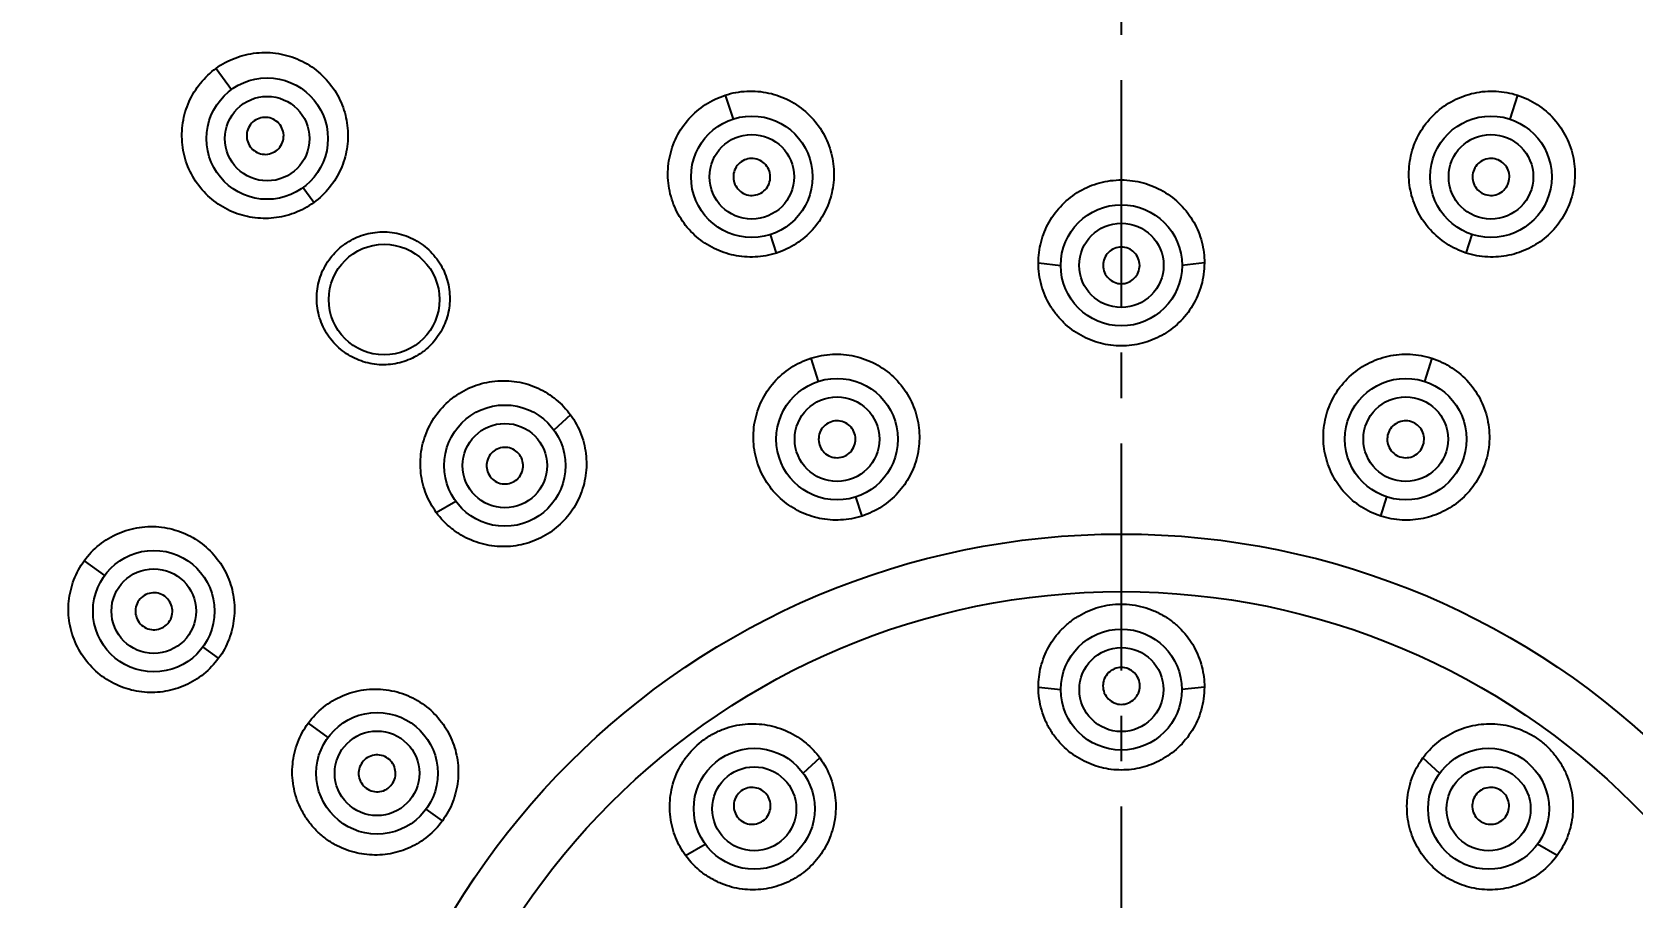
# Model space of a CAD drawing. Extents: x 0 to 1239, y 0 to 509.
# Drawn here: x 110.72 to 154.78, y 263.8 to 287.64 of the extents above; entities that cross this region are included whole.
import ezdxf

# ---------------------------------------------------------------- set-up
doc = ezdxf.new("R2010")
doc.units = 0
doc.header["$LTSCALE"] = 10
doc.header["$MEASUREMENT"] = 0
doc.header["$PDMODE"] = 3
doc.header["$PDSIZE"] = -10
doc.linetypes.add('CENTER', pattern=[2, 1.25, -0.25, 0.25, -0.25])
doc.layers.get('0').update_dxf_attribs({"linetype": 'CONTINUOUS'})
doc.layers.get('DEFPOINTS').update_dxf_attribs({"linetype": 'CONTINUOUS'})
doc.layers.add('CAXA3', color=7, linetype='CONTINUOUS', lineweight=25)
doc.styles.add('Daelim Dimension', font='')
doc.styles.get('Daelim Dimension').set_extended_font_data('NanumGothic')
doc.dimstyles.new('DEFAULT', dxfattribs={"dimscale": 2, "dimtxt": 2, "dimasz": 2, "dimexe": 0, "dimexo": 2, "dimgap": 1, "dimtad": 1, "dimdec": 1, "dimzin": 9, "dimdsep": 46, "dimtxsty": 'Daelim Dimension', "dimcen": 0.5, "dimclrd": 252, "dimclre": 252, "dimclrt": 3, "dimadec": 1, "dimazin": 0, "dimtfac": 1, "dimtdec": 1, "dimtix": 1, "dimtmove": 0, "dimatfit": 3, "dimfxl": 1, "dimtolj": 1, "dimtzin": 1, "dimlwd": 9, "dimlwe": 9, "dimarcsym": 0})

# ---------------------------------------------------------------- blocks, each defined once
blk = doc.blocks.new('*D3')
at = {"color": 5, "linetype": 'ByBlock', "lineweight": 9, "ltscale": 0.5, "transparency": 16777216}
for p, q in [((136.7, 302.709), (54.379, 302.709)), ((54.379, 298.709), (54.379, 207.083)), ((147.315, 203.083), (54.379, 203.083))]:
    blk.add_line(p, q, dxfattribs=at)
at = {"color": 5, "ltscale": 0.5, "transparency": 16777216}
for points in [[(53.713, 298.709), (55.046, 298.709), (54.379, 302.709)], [(53.713, 207.083), (55.046, 207.083), (54.379, 203.083)]]:
    blk.add_solid(points, dxfattribs=at)
at = {"layer": 'DEFPOINTS', "color": 0, "ltscale": 0.5, "transparency": 16777216}
for p in [(140.7, 302.709), (54.379, 203.083), (151.315, 203.083)]:
    blk.add_point(p, dxfattribs=at)
at = {"color": 7, "ltscale": 0.5, "transparency": 16777216, "insert": (47.588, 252.896), "char_height": 6, "attachment_point": 5, "rotation": 90, "style": 'Daelim Dimension'}
blk.add_mtext('\\A1;{\\H1.25x;\\C256;Ø}100', dxfattribs=at)

msp = doc.modelspace()

# ---------------------------------------------------------------- linework, layer by layer
at = {"color": 1, "linetype": 'CENTER', "ltscale": 0.5}
msp.add_line((140.7, 60.066), (140.7, 314.501), dxfattribs=at)
at = {"layer": 'CAXA3', "color": 7, "linetype": 'Continuous', "lineweight": 25}
for p, q in [((115.783, 286.643), (116.206, 286.062)), ((129.797, 285.905), (130.01, 285.247)), ((151.603, 285.905), (151.389, 285.247)), ((118.469, 282.947), (118.17, 283.358)), ((131.208, 281.559), (131.043, 282.067)), ((150.191, 281.559), (150.356, 282.067)), ((138.415, 281.286), (139.031, 281.219)), ((142.984, 281.286), (142.368, 281.219)), ((132.15, 278.662), (132.357, 278.024)), ((149.249, 278.662), (149.042, 278.024)), ((125.539, 277.102), (125.08, 276.686)), ((121.843, 274.416), (122.38, 274.724)), ((133.562, 274.317), (133.391, 274.842)), ((147.838, 274.317), (148.008, 274.842)), ((112.155, 273.087), (112.714, 272.681)), ((115.852, 270.402), (115.419, 270.716)), ((138.415, 269.609), (139.035, 269.54)), ((142.984, 269.609), (142.364, 269.54)), ((118.316, 268.611), (118.859, 268.217)), ((132.402, 267.656), (131.941, 267.235)), ((148.997, 267.656), (149.458, 267.236)), ((122.012, 265.926), (121.565, 266.251)), ((128.706, 264.97), (129.248, 265.279)), ((152.693, 264.97), (152.151, 265.279))]:
    msp.add_line(p, q, dxfattribs=at)
for centre, radius in [((140.7, 252.349), 49.244), ((140.7, 252.349), 49.041), ((140.7, 252.349), 48.838), ((140.7, 252.349), 48.691), ((117.189, 284.708), 1.671), ((117.189, 284.708), 1.163), ((130.527, 283.657), 1.672), ((150.872, 283.657), 1.672), ((130.527, 283.657), 1.164), ((150.872, 283.657), 1.164), ((140.7, 281.219), 1.669), ((140.7, 281.219), 1.161), ((120.408, 280.277), 1.523), ((132.874, 276.433), 1.673), ((148.525, 276.433), 1.673), ((123.73, 275.705), 1.669), ((132.874, 276.433), 1.165), ((148.525, 276.433), 1.165), ((123.73, 275.705), 1.161), ((140.7, 252.349), 21.473), ((114.067, 271.699), 1.672), ((114.067, 271.699), 1.164), ((140.7, 252.349), 19.887), ((140.7, 269.54), 1.665), ((140.7, 269.54), 1.157), ((120.212, 267.234), 1.673), ((120.212, 267.234), 1.165), ((130.595, 266.257), 1.665), ((150.805, 266.257), 1.665), ((130.595, 266.257), 1.157), ((150.805, 266.257), 1.157)]:
    msp.add_circle(centre, radius, dxfattribs=at)
for radius, start, end in [(50.767, 283.066, 256.934), (50.361, 282.2813, 257.7187)]:
    msp.add_arc((140.7, 252.349), radius, start, end, dxfattribs=at)
for points, knots in [([(115.783, 286.643), (115.944, 286.76), (116.299, 286.953), (116.889, 287.094), (117.502, 287.076), (118.093, 286.895), (118.614, 286.564), (119.026, 286.111), (119.3, 285.576), (119.426, 284.999), (119.404, 284.415), (119.235, 283.853), (118.925, 283.344), (118.632, 283.065), (118.469, 282.947)], [0, 0, 0, 0, 0.59647, 1.19893, 1.806558, 2.419353, 3.034851, 3.642745, 4.238826, 4.822855, 5.400399, 5.976473, 6.56914, 7.175635, 7.175635, 7.175635, 7.175635]), ([(118.469, 282.947), (118.307, 282.829), (117.953, 282.637), (117.373, 282.498), (116.783, 282.511), (116.216, 282.672), (115.706, 282.973), (115.282, 283.401), (114.98, 283.934), (114.829, 284.533), (114.842, 285.149), (115.015, 285.736), (115.332, 286.251), (115.624, 286.527), (115.783, 286.643)], [0, 0, 0, 0, 0.602374, 1.192776, 1.776531, 2.358893, 2.944329, 3.540764, 4.149449, 4.764933, 5.376611, 5.982662, 6.58294, 7.175636, 7.175636, 7.175636, 7.175636]), ([(129.797, 285.905), (129.988, 285.967), (130.389, 286.041), (130.998, 285.99), (131.576, 285.779), (132.08, 285.422), (132.471, 284.944), (132.719, 284.387), (132.811, 283.795), (132.752, 283.209), (132.549, 282.662), (132.213, 282.181), (131.761, 281.794), (131.399, 281.621), (131.208, 281.559)], [0, 0, 0, 0, 0.604307, 1.210446, 1.819562, 2.432059, 3.047096, 3.652889, 4.246517, 4.827827, 5.405884, 5.984854, 6.57245, 7.175635, 7.175635, 7.175635, 7.175635]), ([(150.191, 281.559), (150.001, 281.621), (149.639, 281.794), (149.187, 282.179), (148.851, 282.66), (148.647, 283.209), (148.588, 283.796), (148.681, 284.389), (148.93, 284.947), (149.322, 285.425), (149.826, 285.781), (150.404, 285.99), (151.012, 286.04), (151.412, 285.966), (151.603, 285.905)], [0, 0, 0, 0, 0.601485, 1.188598, 1.768265, 2.347076, 2.929849, 3.52498, 4.132313, 4.748007, 5.35986, 5.968388, 6.573373, 7.175635, 7.175635, 7.175635, 7.175635]), ([(131.208, 281.559), (131.018, 281.497), (130.624, 281.425), (130.032, 281.471), (129.478, 281.663), (128.991, 281.987), (128.597, 282.426), (128.324, 282.961), (128.197, 283.559), (128.233, 284.176), (128.432, 284.761), (128.776, 285.269), (129.239, 285.667), (129.606, 285.843), (129.797, 285.905)], [0, 0, 0, 0, 0.601485, 1.188598, 1.768265, 2.347076, 2.929849, 3.52498, 4.132313, 4.748007, 5.35986, 5.968388, 6.573373, 7.175635, 7.175635, 7.175635, 7.175635]), ([(151.603, 285.905), (151.794, 285.843), (152.162, 285.666), (152.625, 285.267), (152.969, 284.757), (153.167, 284.172), (153.202, 283.556), (153.074, 282.959), (152.802, 282.426), (152.409, 281.987), (151.923, 281.663), (151.369, 281.471), (150.776, 281.424), (150.381, 281.497), (150.191, 281.559)], [0, 0, 0, 0, 0.604307, 1.210446, 1.819562, 2.432059, 3.047096, 3.652889, 4.246517, 4.827827, 5.405884, 5.984854, 6.57245, 7.175635, 7.175635, 7.175635, 7.175635]), ([(116.834, 285.197), (116.78, 285.158), (116.687, 285.058), (116.617, 284.867), (116.625, 284.663), (116.711, 284.478), (116.861, 284.339), (117.053, 284.268), (117.256, 284.276), (117.38, 284.333), (117.433, 284.372)], [0, 0, 0, 0, 0.199538, 0.399348, 0.599547, 0.800024, 1.000501, 1.200703, 1.400517, 1.600055, 1.600055, 1.600055, 1.600055]), ([(117.433, 284.372), (117.487, 284.411), (117.579, 284.511), (117.65, 284.702), (117.642, 284.906), (117.556, 285.092), (117.406, 285.23), (117.214, 285.301), (117.011, 285.293), (116.887, 285.236), (116.834, 285.197)], [0, 0, 0, 0, 0.199534, 0.399344, 0.599545, 0.800023, 1.000503, 1.200706, 1.400519, 1.600055, 1.600055, 1.600055, 1.600055]), ([(130.371, 284.137), (130.308, 284.117), (130.189, 284.051), (130.063, 283.891), (130.008, 283.695), (130.032, 283.492), (130.132, 283.314), (130.292, 283.188), (130.487, 283.133), (130.623, 283.149), (130.685, 283.169)], [0, 0, 0, 0, 0.199421, 0.398995, 0.598788, 0.798735, 0.998682, 1.198476, 1.398052, 1.597474, 1.597474, 1.597474, 1.597474]), ([(130.685, 283.169), (130.748, 283.19), (130.867, 283.256), (130.993, 283.416), (131.048, 283.612), (131.024, 283.815), (130.925, 283.992), (130.765, 284.119), (130.569, 284.174), (130.434, 284.158), (130.371, 284.137)], [0, 0, 0, 0, 0.199419, 0.398993, 0.598786, 0.798734, 0.998683, 1.198478, 1.398053, 1.597474, 1.597474, 1.597474, 1.597474]), ([(151.028, 284.137), (150.966, 284.158), (150.83, 284.174), (150.635, 284.119), (150.475, 283.992), (150.375, 283.815), (150.351, 283.612), (150.406, 283.416), (150.532, 283.256), (150.651, 283.19), (150.714, 283.169)], [0, 0, 0, 0, 0.199421, 0.398995, 0.598788, 0.798735, 0.998682, 1.198476, 1.398052, 1.597474, 1.597474, 1.597474, 1.597474]), ([(150.714, 283.169), (150.777, 283.149), (150.912, 283.133), (151.108, 283.188), (151.268, 283.314), (151.367, 283.492), (151.391, 283.695), (151.336, 283.891), (151.21, 284.051), (151.091, 284.117), (151.028, 284.137)], [0, 0, 0, 0, 0.199419, 0.398993, 0.598786, 0.798734, 0.998683, 1.198478, 1.398053, 1.597474, 1.597474, 1.597474, 1.597474]), ([(138.415, 281.286), (138.415, 281.478), (138.465, 281.869), (138.688, 282.423), (139.054, 282.909), (139.536, 283.283), (140.099, 283.518), (140.702, 283.597), (141.304, 283.516), (141.866, 283.281), (142.347, 282.907), (142.712, 282.422), (142.935, 281.869), (142.984, 281.478), (142.984, 281.286)], [0, 0, 0, 0, 0.577901, 1.173023, 1.776991, 2.383994, 2.988067, 3.591369, 4.191653, 4.794616, 5.401292, 6.004226, 6.598466, 7.175637, 7.175637, 7.175637, 7.175637]), ([(119.328, 281.807), (119.465, 281.903), (119.774, 282.063), (120.292, 282.165), (120.828, 282.113), (121.329, 281.908), (121.749, 281.568), (122.05, 281.126), (122.211, 280.625), (122.227, 280.107), (122.1, 279.609), (121.846, 279.172), (121.606, 278.938), (121.475, 278.841)], [0, 0, 0, 0, 0.501509, 1.032948, 1.566612, 2.10134, 2.637246, 3.169124, 3.690039, 4.200935, 4.70773, 5.21523, 5.704247, 5.704247, 5.704247, 5.704247]), ([(121.445, 278.819), (121.313, 278.725), (121.018, 278.569), (120.525, 278.462), (120.013, 278.494), (119.525, 278.668), (119.097, 278.975), (118.768, 279.398), (118.573, 279.902), (118.532, 280.441), (118.648, 280.968), (118.905, 281.431), (119.153, 281.676), (119.287, 281.777)], [0, 0, 0, 0, 0.485662, 0.992451, 1.499259, 2.009705, 2.531144, 3.063782, 3.599682, 4.134735, 4.668313, 5.200107, 5.704232, 5.704232, 5.704232, 5.704232]), ([(140.7, 281.722), (140.634, 281.722), (140.502, 281.696), (140.334, 281.584), (140.222, 281.416), (140.183, 281.218), (140.222, 281.02), (140.334, 280.853), (140.502, 280.74), (140.634, 280.714), (140.7, 280.714)], [0, 0, 0, 0, 0.197664, 0.395395, 0.593223, 0.791118, 0.989013, 1.186841, 1.384573, 1.582237, 1.582237, 1.582237, 1.582237]), ([(140.7, 280.714), (140.765, 280.714), (140.898, 280.74), (141.065, 280.853), (141.177, 281.02), (141.216, 281.218), (141.177, 281.416), (141.065, 281.584), (140.898, 281.696), (140.765, 281.722), (140.7, 281.722)], [0, 0, 0, 0, 0.197663, 0.395394, 0.593222, 0.791118, 0.989013, 1.186842, 1.384573, 1.582237, 1.582237, 1.582237, 1.582237]), ([(142.984, 281.286), (142.984, 281.078), (142.927, 280.666), (142.683, 280.099), (142.306, 279.625), (141.826, 279.269), (141.278, 279.05), (140.697, 278.976), (140.115, 279.051), (139.569, 279.271), (139.171, 279.568), (138.905, 279.862), (138.733, 280.11), (138.595, 280.379), (138.458, 280.766), (138.415, 281.078), (138.415, 281.286)], [0, 0, 0, 0, 0.624324, 1.23325, 1.834735, 2.424899, 3.009578, 3.589918, 4.168796, 4.752726, 5.34219, 5.64201, 5.94377, 6.2453, 6.549959, 7.175631, 7.175631, 7.175631, 7.175631]), ([(133.562, 274.317), (133.372, 274.255), (132.98, 274.183), (132.392, 274.228), (131.842, 274.415), (131.358, 274.733), (130.963, 275.166), (130.685, 275.697), (130.552, 276.294), (130.582, 276.913), (130.777, 277.503), (131.12, 278.017), (131.585, 278.421), (131.956, 278.6), (132.15, 278.662)], [0, 0, 0, 0, 0.600227, 1.182492, 1.755869, 2.32901, 2.907518, 3.50138, 4.109205, 4.727939, 5.342125, 5.95429, 6.564368, 7.175634, 7.175634, 7.175634, 7.175634]), ([(132.15, 278.662), (132.343, 278.725), (132.749, 278.799), (133.363, 278.745), (133.944, 278.53), (134.448, 278.167), (134.835, 277.684), (135.078, 277.123), (135.165, 276.533), (135.101, 275.951), (134.896, 275.41), (134.563, 274.935), (134.113, 274.551), (133.752, 274.379), (133.562, 274.317)], [0, 0, 0, 0, 0.611797, 1.222667, 1.83536, 2.450572, 3.068576, 3.6748, 4.267121, 4.844062, 5.416435, 5.989218, 6.572571, 7.175634, 7.175634, 7.175634, 7.175634]), ([(147.838, 274.317), (147.648, 274.379), (147.288, 274.55), (146.839, 274.932), (146.504, 275.407), (146.299, 275.949), (146.234, 276.532), (146.321, 277.124), (146.565, 277.686), (146.953, 278.169), (147.457, 278.531), (148.037, 278.745), (148.651, 278.799), (149.056, 278.725), (149.249, 278.662)], [0, 0, 0, 0, 0.600227, 1.182492, 1.755869, 2.32901, 2.907518, 3.50138, 4.109205, 4.727939, 5.342125, 5.95429, 6.564368, 7.175634, 7.175634, 7.175634, 7.175634]), ([(149.249, 278.662), (149.443, 278.599), (149.814, 278.421), (150.28, 278.016), (150.623, 277.501), (150.817, 276.911), (150.847, 276.293), (150.714, 275.696), (150.437, 275.167), (150.043, 274.734), (149.56, 274.417), (149.011, 274.228), (148.421, 274.182), (148.028, 274.255), (147.838, 274.317)], [0, 0, 0, 0, 0.611797, 1.222667, 1.83536, 2.450572, 3.068576, 3.6748, 4.267121, 4.844062, 5.416435, 5.989218, 6.572571, 7.175634, 7.175634, 7.175634, 7.175634]), ([(121.843, 274.416), (121.73, 274.572), (121.54, 274.917), (121.395, 275.496), (121.405, 276.103), (121.575, 276.688), (121.891, 277.209), (122.33, 277.627), (122.864, 277.917), (123.456, 278.059), (124.068, 278.04), (124.65, 277.862), (125.157, 277.544), (125.426, 277.257), (125.539, 277.102)], [0, 0, 0, 0, 0.577293, 1.171779, 1.775106, 2.381388, 2.984012, 3.585215, 4.186187, 4.789256, 5.397212, 6.005586, 6.598895, 7.175637, 7.175637, 7.175637, 7.175637]), ([(125.539, 277.102), (125.661, 276.934), (125.858, 276.567), (125.993, 275.965), (125.967, 275.36), (125.788, 274.79), (125.474, 274.291), (125.047, 273.89), (124.532, 273.609), (123.96, 273.465), (123.464, 273.471), (123.076, 273.552), (122.791, 273.652), (122.521, 273.789), (122.183, 274.021), (121.965, 274.248), (121.843, 274.416)], [0, 0, 0, 0, 0.624332, 1.23331, 1.834834, 2.424875, 3.008856, 3.588087, 4.168182, 4.752678, 5.342209, 5.642028, 5.943776, 6.245289, 6.549936, 7.175631, 7.175631, 7.175631, 7.175631]), ([(132.718, 276.915), (132.655, 276.894), (132.536, 276.828), (132.41, 276.668), (132.355, 276.472), (132.379, 276.271), (132.478, 276.093), (132.638, 275.967), (132.834, 275.912), (132.969, 275.928), (133.031, 275.949)], [0, 0, 0, 0, 0.199289, 0.398595, 0.597925, 0.797272, 0.996619, 1.19595, 1.395256, 1.594545, 1.594545, 1.594545, 1.594545]), ([(133.031, 275.949), (133.094, 275.969), (133.213, 276.035), (133.339, 276.195), (133.394, 276.391), (133.37, 276.593), (133.271, 276.77), (133.111, 276.896), (132.916, 276.951), (132.78, 276.935), (132.718, 276.915)], [0, 0, 0, 0, 0.199289, 0.398595, 0.597925, 0.797272, 0.99662, 1.19595, 1.395256, 1.594545, 1.594545, 1.594545, 1.594545]), ([(148.682, 276.915), (148.619, 276.935), (148.484, 276.951), (148.288, 276.896), (148.128, 276.77), (148.029, 276.593), (148.005, 276.391), (148.06, 276.195), (148.186, 276.035), (148.305, 275.969), (148.368, 275.949)], [0, 0, 0, 0, 0.199289, 0.398595, 0.597925, 0.797272, 0.996619, 1.19595, 1.395256, 1.594545, 1.594545, 1.594545, 1.594545]), ([(148.368, 275.949), (148.43, 275.928), (148.566, 275.912), (148.761, 275.967), (148.921, 276.093), (149.02, 276.271), (149.044, 276.472), (148.989, 276.668), (148.863, 276.828), (148.744, 276.894), (148.682, 276.915)], [0, 0, 0, 0, 0.199289, 0.398595, 0.597925, 0.797272, 0.99662, 1.19595, 1.395256, 1.594545, 1.594545, 1.594545, 1.594545]), ([(123.434, 276.112), (123.381, 276.074), (123.289, 275.975), (123.22, 275.786), (123.228, 275.584), (123.312, 275.401), (123.461, 275.264), (123.65, 275.194), (123.851, 275.202), (123.974, 275.258), (124.027, 275.297)], [0, 0, 0, 0, 0.197664, 0.395395, 0.593223, 0.791118, 0.989013, 1.186841, 1.384573, 1.582237, 1.582237, 1.582237, 1.582237]), ([(124.027, 275.297), (124.08, 275.335), (124.171, 275.434), (124.241, 275.624), (124.233, 275.825), (124.149, 276.008), (124, 276.145), (123.811, 276.215), (123.61, 276.208), (123.487, 276.151), (123.434, 276.112)], [0, 0, 0, 0, 0.197663, 0.395394, 0.593222, 0.791118, 0.989013, 1.186842, 1.384573, 1.582237, 1.582237, 1.582237, 1.582237]), ([(112.155, 273.087), (112.273, 273.25), (112.554, 273.546), (113.078, 273.863), (113.669, 274.032), (114.287, 274.039), (114.883, 273.882), (115.411, 273.577), (115.834, 273.153), (116.13, 272.644), (116.288, 272.081), (116.299, 271.495), (116.161, 270.917), (115.969, 270.564), (115.852, 270.402)], [0, 0, 0, 0, 0.604307, 1.210446, 1.819562, 2.432059, 3.047096, 3.652889, 4.246517, 4.827827, 5.405884, 5.984854, 6.57245, 7.175635, 7.175635, 7.175635, 7.175635]), ([(115.852, 270.402), (115.734, 270.24), (115.458, 269.95), (114.952, 269.639), (114.391, 269.468), (113.806, 269.444), (113.229, 269.568), (112.694, 269.84), (112.24, 270.25), (111.907, 270.77), (111.724, 271.36), (111.703, 271.974), (111.844, 272.568), (112.037, 272.925), (112.155, 273.087)], [0, 0, 0, 0, 0.601485, 1.188598, 1.768265, 2.347076, 2.929849, 3.52498, 4.132313, 4.748007, 5.35986, 5.968388, 6.573373, 7.175635, 7.175635, 7.175635, 7.175635]), ([(113.658, 271.995), (113.62, 271.942), (113.562, 271.818), (113.555, 271.615), (113.625, 271.424), (113.764, 271.274), (113.949, 271.189), (114.152, 271.181), (114.343, 271.251), (114.443, 271.343), (114.482, 271.397)], [0, 0, 0, 0, 0.199421, 0.398995, 0.598788, 0.798735, 0.998682, 1.198476, 1.398052, 1.597474, 1.597474, 1.597474, 1.597474]), ([(114.482, 271.397), (114.521, 271.45), (114.578, 271.574), (114.586, 271.777), (114.515, 271.968), (114.377, 272.118), (114.192, 272.203), (113.988, 272.211), (113.797, 272.141), (113.697, 272.049), (113.658, 271.995)], [0, 0, 0, 0, 0.199419, 0.398993, 0.598786, 0.798734, 0.998683, 1.198478, 1.398053, 1.597474, 1.597474, 1.597474, 1.597474]), ([(138.415, 269.609), (138.415, 269.796), (138.463, 270.181), (138.679, 270.73), (138.979, 271.136), (139.279, 271.407), (139.529, 271.579), (139.797, 271.715), (140.178, 271.85), (140.588, 271.907), (141.001, 271.881), (141.306, 271.819), (141.598, 271.717), (141.872, 271.578), (142.123, 271.405), (142.422, 271.133), (142.721, 270.728), (142.937, 270.18), (142.984, 269.796), (142.984, 269.609)], [0, 0, 0, 0, 0.561935, 1.15173, 1.755721, 2.059839, 2.363271, 2.662159, 2.961976, 3.575289, 3.888638, 4.201735, 4.509258, 4.814752, 5.120621, 5.425122, 6.026407, 6.613969, 7.175638, 7.175638, 7.175638, 7.175638]), ([(140.7, 270.147), (140.634, 270.147), (140.5, 270.121), (140.331, 270.008), (140.218, 269.839), (140.179, 269.64), (140.218, 269.44), (140.331, 269.271), (140.5, 269.158), (140.634, 269.132), (140.7, 269.132)], [0, 0, 0, 0, 0.199289, 0.398595, 0.597925, 0.797272, 0.996619, 1.19595, 1.395256, 1.594545, 1.594545, 1.594545, 1.594545]), ([(140.7, 269.132), (140.766, 269.132), (140.899, 269.158), (141.068, 269.271), (141.181, 269.44), (141.221, 269.64), (141.181, 269.839), (141.068, 270.008), (140.899, 270.121), (140.766, 270.147), (140.7, 270.147)], [0, 0, 0, 0, 0.199289, 0.398595, 0.597925, 0.797272, 0.99662, 1.19595, 1.395256, 1.594545, 1.594545, 1.594545, 1.594545]), ([(118.316, 268.611), (118.435, 268.776), (118.72, 269.074), (119.249, 269.392), (119.845, 269.559), (120.466, 269.561), (121.063, 269.399), (121.589, 269.088), (122.007, 268.661), (122.297, 268.153), (122.449, 267.595), (122.459, 267.014), (122.321, 266.44), (122.13, 266.088), (122.012, 265.926)], [0, 0, 0, 0, 0.611797, 1.222667, 1.83536, 2.450572, 3.068576, 3.6748, 4.267121, 4.844062, 5.416435, 5.989218, 6.572571, 7.175634, 7.175634, 7.175634, 7.175634]), ([(142.984, 269.609), (142.984, 269.396), (142.924, 268.973), (142.67, 268.399), (142.285, 267.929), (141.805, 267.582), (141.267, 267.372), (140.7, 267.301), (140.132, 267.372), (139.593, 267.583), (139.196, 267.87), (138.925, 268.16), (138.749, 268.407), (138.605, 268.68), (138.461, 269.075), (138.415, 269.395), (138.415, 269.609)], [0, 0, 0, 0, 0.642279, 1.2625, 1.866043, 2.449798, 3.022305, 3.586166, 4.151077, 4.724553, 5.308462, 5.608705, 5.913118, 6.219848, 6.531608, 7.175623, 7.175623, 7.175623, 7.175623]), ([(122.012, 265.926), (121.897, 265.768), (121.627, 265.482), (121.132, 265.172), (120.67, 265.027), (120.29, 264.982), (120.003, 264.984), (119.718, 265.022), (119.435, 265.097), (119.159, 265.21), (118.893, 265.362), (118.646, 265.551), (118.427, 265.774), (118.24, 266.024), (118.041, 266.383), (117.885, 266.877), (117.863, 267.493), (118.004, 268.091), (118.198, 268.45), (118.316, 268.611)], [0, 0, 0, 0, 0.587742, 1.165564, 1.738706, 2.025759, 2.313091, 2.599156, 2.888997, 3.188485, 3.494133, 3.806694, 4.121048, 4.431788, 4.740953, 5.352766, 5.965444, 6.57437, 7.175646, 7.175646, 7.175646, 7.175646]), ([(128.706, 264.97), (128.596, 265.121), (128.408, 265.461), (128.26, 266.032), (128.265, 266.537), (128.348, 266.933), (128.449, 267.218), (128.586, 267.486), (128.815, 267.819), (129.113, 268.106), (129.462, 268.328), (129.746, 268.457), (130.042, 268.546), (130.345, 268.595), (130.65, 268.602), (131.052, 268.558), (131.532, 268.406), (132.028, 268.09), (132.292, 267.807), (132.402, 267.656)], [0, 0, 0, 0, 0.561935, 1.15173, 1.755721, 2.059839, 2.363271, 2.662159, 2.961976, 3.575289, 3.888638, 4.201735, 4.509258, 4.814752, 5.120621, 5.425122, 6.026407, 6.613969, 7.175638, 7.175638, 7.175638, 7.175638]), ([(148.997, 267.656), (149.107, 267.807), (149.372, 268.09), (149.87, 268.407), (150.351, 268.559), (150.753, 268.602), (151.055, 268.594), (151.353, 268.547), (151.74, 268.432), (152.106, 268.238), (152.424, 267.974), (152.635, 267.744), (152.811, 267.49), (152.951, 267.217), (153.052, 266.928), (153.135, 266.533), (153.138, 266.03), (152.991, 265.46), (152.803, 265.121), (152.693, 264.97)], [0, 0, 0, 0, 0.561935, 1.15173, 1.755721, 2.059839, 2.363271, 2.662159, 2.961976, 3.575289, 3.888638, 4.201735, 4.509258, 4.814752, 5.120621, 5.425122, 6.026407, 6.613969, 7.175638, 7.175638, 7.175638, 7.175638]), ([(119.803, 267.531), (119.764, 267.478), (119.707, 267.354), (119.699, 267.151), (119.769, 266.961), (119.907, 266.811), (120.092, 266.726), (120.295, 266.718), (120.486, 266.788), (120.585, 266.881), (120.624, 266.934)], [0, 0, 0, 0, 0.199289, 0.398595, 0.597925, 0.797272, 0.996619, 1.19595, 1.395256, 1.594545, 1.594545, 1.594545, 1.594545]), ([(120.624, 266.934), (120.663, 266.988), (120.72, 267.111), (120.728, 267.314), (120.658, 267.505), (120.52, 267.654), (120.335, 267.739), (120.132, 267.747), (119.941, 267.677), (119.841, 267.585), (119.803, 267.531)], [0, 0, 0, 0, 0.199289, 0.398595, 0.597925, 0.797272, 0.99662, 1.19595, 1.395256, 1.594545, 1.594545, 1.594545, 1.594545]), ([(132.402, 267.656), (132.528, 267.483), (132.728, 267.106), (132.859, 266.492), (132.824, 265.885), (132.64, 265.323), (132.328, 264.836), (131.91, 264.446), (131.41, 264.169), (130.85, 264.023), (130.359, 264.022), (129.97, 264.097), (129.682, 264.194), (129.406, 264.33), (129.057, 264.564), (128.832, 264.797), (128.706, 264.97)], [0, 0, 0, 0, 0.64228, 1.262497, 1.866041, 2.449797, 3.022304, 3.586165, 4.151077, 4.724554, 5.308463, 5.608707, 5.91312, 6.219847, 6.531605, 7.175623, 7.175623, 7.175623, 7.175623]), ([(152.693, 264.97), (152.568, 264.797), (152.271, 264.491), (151.728, 264.176), (151.14, 264.021), (150.548, 264.023), (149.989, 264.169), (149.489, 264.446), (149.071, 264.836), (148.759, 265.324), (148.606, 265.79), (148.558, 266.183), (148.56, 266.487), (148.604, 266.792), (148.72, 267.197), (148.871, 267.482), (148.997, 267.656)], [0, 0, 0, 0, 0.64228, 1.262497, 1.866041, 2.449797, 3.022304, 3.586165, 4.151077, 4.724554, 5.308463, 5.608707, 5.91312, 6.219847, 6.531605, 7.175623, 7.175623, 7.175623, 7.175623]), ([(130.238, 266.748), (130.184, 266.709), (130.092, 266.609), (130.022, 266.419), (130.03, 266.216), (130.115, 266.031), (130.264, 265.893), (130.455, 265.823), (130.658, 265.831), (130.781, 265.888), (130.835, 265.926)], [0, 0, 0, 0, 0.199289, 0.398595, 0.597925, 0.797272, 0.996619, 1.19595, 1.395256, 1.594545, 1.594545, 1.594545, 1.594545]), ([(130.835, 265.926), (130.888, 265.965), (130.981, 266.065), (131.051, 266.256), (131.043, 266.459), (130.958, 266.644), (130.808, 266.782), (130.618, 266.852), (130.415, 266.844), (130.291, 266.787), (130.238, 266.748)], [0, 0, 0, 0, 0.199289, 0.398595, 0.597925, 0.797272, 0.99662, 1.19595, 1.395256, 1.594545, 1.594545, 1.594545, 1.594545]), ([(151.161, 266.748), (151.108, 266.787), (150.984, 266.844), (150.782, 266.852), (150.591, 266.782), (150.441, 266.644), (150.356, 266.459), (150.348, 266.256), (150.419, 266.065), (150.511, 265.965), (150.564, 265.926)], [0, 0, 0, 0, 0.199289, 0.398595, 0.597925, 0.797272, 0.996619, 1.19595, 1.395256, 1.594545, 1.594545, 1.594545, 1.594545]), ([(150.564, 265.926), (150.618, 265.888), (150.741, 265.831), (150.944, 265.823), (151.135, 265.893), (151.284, 266.031), (151.37, 266.216), (151.377, 266.419), (151.307, 266.609), (151.215, 266.709), (151.161, 266.748)], [0, 0, 0, 0, 0.199289, 0.398595, 0.597925, 0.797272, 0.99662, 1.19595, 1.395256, 1.594545, 1.594545, 1.594545, 1.594545])]:
    msp.add_open_spline(points, degree=3, knots=knots, dxfattribs=at)
for points in [[(119.287, 281.777), (119.294, 281.782), (119.301, 281.787), (119.308, 281.792)], [(119.308, 281.792), (119.315, 281.797), (119.322, 281.802), (119.328, 281.807)], [(121.46, 278.83), (121.455, 278.826), (121.45, 278.823), (121.445, 278.819)], [(121.475, 278.841), (121.47, 278.837), (121.465, 278.833), (121.46, 278.83)]]:
    msp.add_open_spline(points, degree=3, dxfattribs=at)

# ---------------------------------------------------------------- dimensions: what is measured, and where the dimension line sits
at = {"ltscale": 0.5}
dim = msp.add_linear_dim(base=(54.379, 203.083), p1=(140.7, 302.709), p2=(151.315, 203.083), angle=90, text='{\\H1.25x;\\C256;Ø}<>', dimstyle='DEFAULT', override={"dimtxt": 3, "dimdec": 0, "dimclrd": 5, "dimclre": 5, "dimclrt": 7, "dimfxl": 1.25, "dimarcsym": 1}, dxfattribs=at)
dim.commit()
dim.dimension.update_dxf_attribs({"geometry": '*D3', "text_midpoint": (47.588, 252.896)})

doc.saveas('drawing.dxf')
